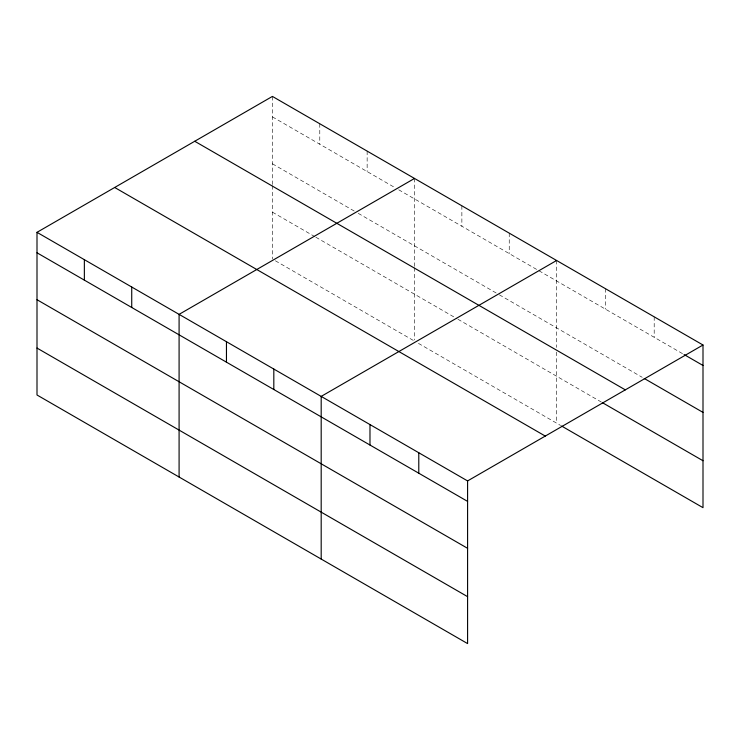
<?xml version="1.0" encoding="UTF-8"?>
<svg xmlns="http://www.w3.org/2000/svg" width="740" height="740" viewBox="0 0 740 740"><rect width="100%" height="100%" fill="white"/><g stroke="black" fill="none" stroke-linecap="round" stroke-linejoin="round"><path stroke-width="0.56" stroke-dasharray="3.7 2.78" d="M272.413 184.519L272.413 96.413M272.413 116.874L394.772 187.516M398.721 189.792L683.085 353.97M272.413 163.799L354.321 211.085M358.262 213.361L498.381 294.261M499.371 294.835L642.246 377.326M272.413 212.149L314.842 236.643M315.832 237.216L456.941 318.681M457.931 319.255L601.416 402.098M275.373 260.785L414.511 341.112M418.452 343.388L560.587 425.445M654.197 316.831L654.197 337.292M605.403 288.656L605.403 309.117M556.6 260.489L556.6 347.439M556.6 352.046L556.6 423.151M509.24 233.137L509.24 253.598M461.871 205.794L461.871 226.255M414.511 178.451L414.511 266.557M414.511 267.704L414.511 339.965M367.142 151.108L367.142 171.56M319.782 123.756L319.782 144.217M272.413 185.675L272.413 259.074"/><path stroke-width="1.11" d="M561.577 426.027L703 507.668L703 345.007L272.413 96.413L37 232.332L37 394.993L467.588 643.587L467.588 480.926L37 232.332M414.511 178.451L179.089 314.361L179.089 477.032M556.6 260.489L321.188 396.4L321.188 559.061M467.588 480.926L703 345.007M684.074 354.543L703 365.468M644.244 378.473L703 412.393M194.731 141.266L625.309 389.86M602.416 402.671L703 460.743M114.691 187.479L545.269 436.073M37 252.793L467.588 501.387M37 299.719L467.588 548.312M37 348.068L467.588 596.662M418.785 452.75L418.785 473.212M369.982 424.575L369.982 445.036M273.818 369.057L273.818 389.518M226.459 341.714L226.459 362.175M131.729 287.018L131.729 307.479M84.36 259.675L84.36 280.136"/></g></svg>
